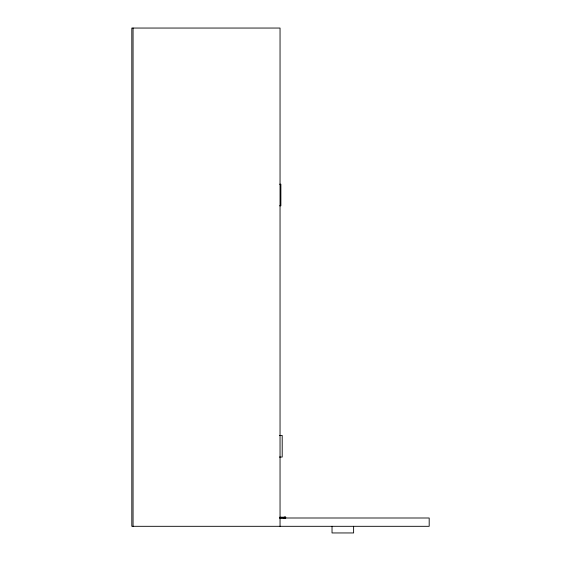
<?xml version="1.0" encoding="UTF-8"?>
<svg xmlns="http://www.w3.org/2000/svg" width="561" height="561" viewBox="0 0 561 561"><rect width="100%" height="100%" fill="white"/><g stroke="black" fill="none" stroke-linecap="round" stroke-linejoin="round"><path stroke-width="0.84" d="M284.055 518.041L284.062 517.214M284.273 518.048L284.28 517.214M284.483 518.048L284.49 517.214M284.693 518.048L284.693 517.214M284.883 518.048L284.89 517.221M285.065 518.048L285.072 517.221M285.226 518.048L285.233 517.221M285.374 518.048L285.381 517.221M285.493 518.055L285.5 517.221M285.591 518.055L285.591 517.221M285.661 518.055L285.724 517.221L279.792 517.193M279.63 184.211L280.872 184.211L280.872 205.803L279.63 205.803M279.413 435.455L282.204 435.455L282.204 457.047L279.413 457.047M279.511 517.999L429.186 517.999L429.186 526.309L131.814 526.309L131.814 28.05L280.044 28.05L280.044 526.309M279.904 518.02L285.717 518.055M353.619 526.309L353.619 532.95L332.028 532.95L332.028 526.309M133.055 28.05L133.055 526.309"/></g></svg>
